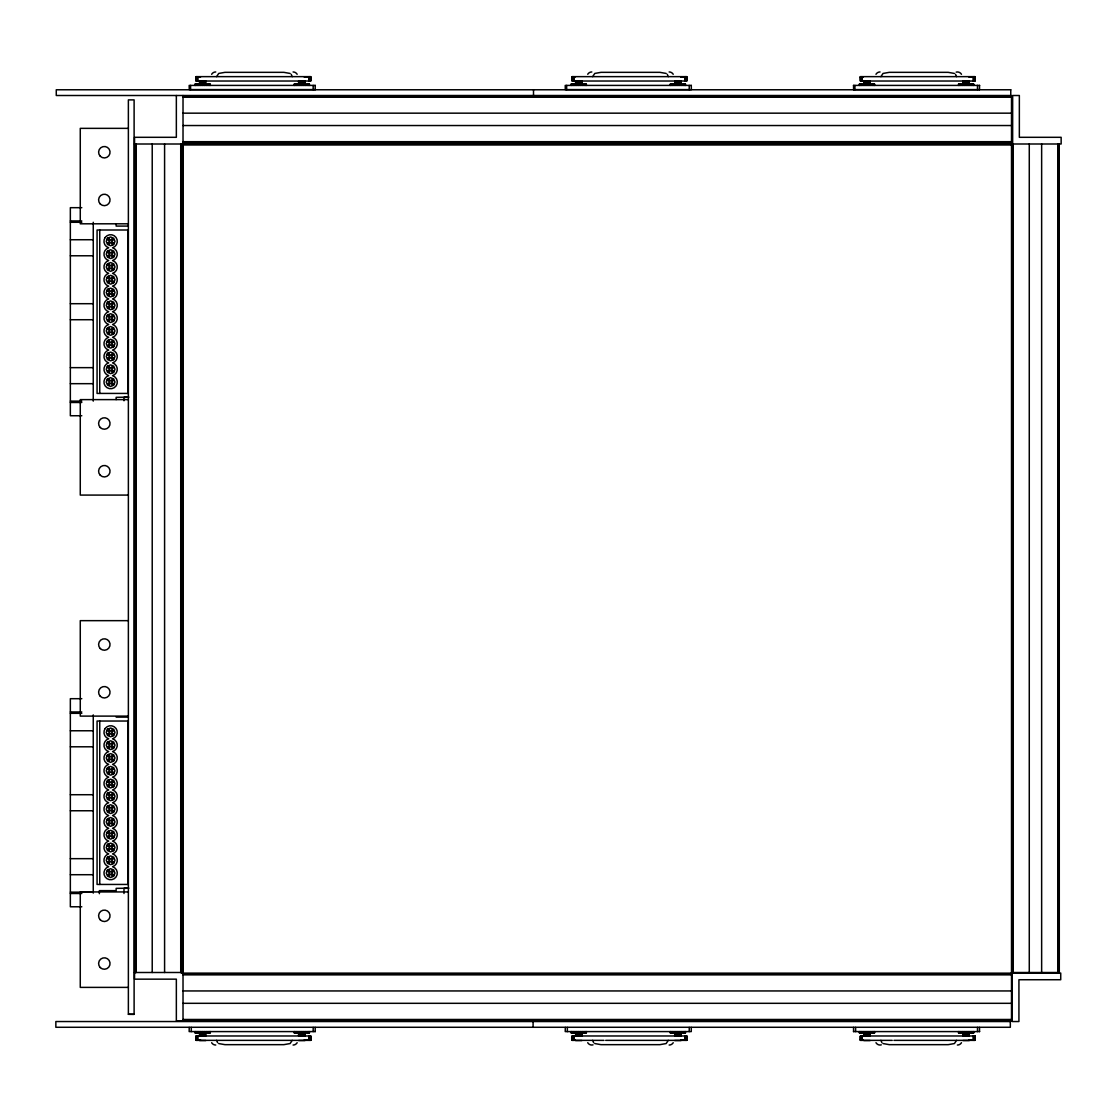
<?xml version="1.0" encoding="UTF-8"?>
<svg xmlns="http://www.w3.org/2000/svg" width="1117" height="1117" viewBox="0 0 1117 1117"><rect width="100%" height="100%" fill="white"/><g stroke="black" fill="none" stroke-linecap="round" stroke-linejoin="round"><path stroke-width="1.5" d="M196.089 1040.36L196.103 1035.976L310.61 1035.976L310.624 1040.36L196.089 1040.36L196.159 1035.976M310.624 81.024L310.624 76.64L196.089 76.64L196.103 81.024L310.61 81.024L310.624 76.64M603.976 1040.36L572.155 1040.36L572.169 1035.976L686.676 1035.976L686.69 1040.36L605.693 1040.36M686.69 81.024L686.69 76.64L572.155 76.64L572.169 81.024L686.676 81.024L686.676 76.64L686.438 81.024M892.232 1040.36L860.411 1040.36L860.425 1035.976L974.932 1035.976L974.946 1040.36L893.935 1040.36M974.946 81.024L974.946 76.64L860.411 76.64L860.425 81.024L974.932 81.024L974.806 76.64L974.694 81.024M125.299 397.233L126.891 397.135L125.327 397.331M125.299 888.252L126.891 888.169L125.327 888.35M216.6 76.64L218.709 73.443L224.964 72.34L283.844 72.34L290.099 73.443M292.207 1040.36L290.099 1043.557L283.844 1044.66L224.964 1044.66L218.709 1043.557M592.666 76.64L594.775 73.443L601.03 72.34L659.91 72.34L666.165 73.443M668.273 1040.36L666.165 1043.557L659.91 1044.66L601.03 1044.66L594.775 1043.557M880.922 76.64L883.03 73.443L889.286 72.34L948.165 72.34L954.421 73.443M956.529 1040.36L954.421 1043.557L948.165 1044.66L889.286 1044.66L883.03 1043.557M196.089 77.115L200.515 77.115M304.257 77.115L310.624 77.115M572.155 77.115L575.101 77.115M680.672 77.115L686.69 77.115M860.411 77.115L863.357 77.115M968.928 77.115L974.946 77.115M315.301 85.409L189.164 85.409L189.262 89.597L315.301 89.597M853.486 85.409L979.623 85.409M853.486 89.597L979.623 89.597M183.02 96.104L1011.513 96.104M183.02 96.523L1011.513 96.523M183.02 97.025L1011.513 97.025M183.02 113.166L1011.513 113.166M183.02 125.537L1011.513 125.537M128.371 128.357L80.27 128.357L80.27 223.805L128.371 223.805M183.02 141.691L1011.513 141.691M183.02 142.18L1011.513 142.18M183.02 142.599L1011.513 142.627M183.02 142.92L1011.513 142.962M183.02 143.13L1011.513 143.158M183.02 143.213L1011.513 143.213M183.02 143.702L1011.513 143.702M134.515 144.009L1061.15 143.995L1061.15 137.307L1019.346 137.307L1019.346 95.504L1012.658 95.504L1012.533 973.242M183.02 144.456L1011.513 144.456M181.471 144.763L1012.574 144.763M1058.176 144.763L1059.237 144.763M81.792 207.678L70.343 207.678L70.343 415.747L81.792 415.747M70.343 220.943L81.792 220.943M70.343 222.283L81.792 222.283M128.19 226.095L116.154 226.095L116.154 223.805M128.176 230.004L97.067 230.004L97.067 393.421L128.176 393.421M70.343 239.736L93.256 239.736M70.343 255.779L93.256 255.779M70.343 303.698L93.256 303.698M70.343 319.727L93.256 319.727M70.343 367.647L93.256 367.647M70.343 383.676L93.256 383.676M116.154 399.621L116.154 397.331L128.86 397.135L124.839 397.331M128.371 399.621L80.27 399.621L80.27 495.082L128.371 495.082M70.343 401.129L81.792 401.129M70.343 402.483L81.792 402.483M128.371 620.661L80.27 620.661L80.27 716.109L128.371 716.109M81.792 698.697L70.343 698.697L70.343 906.781L81.792 906.781M70.343 711.962L81.792 711.962M70.343 713.316L81.792 713.316M116.154 717.114L128.19 717.114M128.176 721.037L97.067 721.037L97.067 884.441L128.176 884.441M70.343 730.769L93.256 730.769M70.343 746.798L93.256 746.798M70.343 794.718L93.256 794.718M70.343 810.76L93.256 810.76M70.343 858.666L93.256 858.666M70.343 874.709L93.256 874.709M99.357 893.698L99.357 890.64L116.154 890.64L116.154 888.35L128.86 888.169L124.839 888.35M128.371 891.938L80.27 891.938L80.27 987.386L128.371 987.386M70.343 892.162L93.256 892.162M70.343 893.502L81.792 893.502M134.515 972.502L183.02 972.488M1011.569 972.502L1059.293 972.502L1059.223 144.009M181.512 973.242L183.02 973.242M1011.513 973.242L1060.731 973.061L1060.731 979.735L1018.927 979.735L1018.927 1021.538L1012.239 1021.538L1012.239 973.061M183.02 973.312L1011.513 973.354M183.02 973.563L1011.513 973.563M183.02 973.884L1011.513 973.884M183.02 974.303L1011.513 974.303M183.02 974.806L1011.513 974.806M183.02 990.947L1011.513 990.947M183.02 1003.317L1011.513 1003.317M128.371 1014.292L134.11 1014.292L134.11 99.888L128.371 99.888L128.371 1014.292L134.11 1014.362M183.02 1019.472L1011.513 1019.472M183.02 1019.961L1011.513 1019.961M183.02 1020.407L1011.513 1020.379M183.02 1020.701L1011.513 1020.673M1011.513 1020.868L176.346 1020.966L176.346 979.162L134.543 979.162L134.543 137.307L176.346 137.307L176.346 95.504M315.301 1031.591L189.164 1031.591L189.22 1027.403M853.486 1031.591L979.623 1031.591M196.089 1039.885L200.515 1039.885M304.257 1039.885L310.624 1039.885M572.155 1039.885L575.101 1039.885M680.672 1039.885L686.69 1039.885M860.411 1039.885L863.357 1039.885M968.928 1039.885L974.946 1039.885M199.454 1040.555L205.849 1040.555M298.616 1040.555L305.011 1040.555M575.52 1040.555L581.915 1040.555M674.682 1040.555L681.077 1040.555M863.776 1040.555L870.171 1040.555M962.938 1040.555L969.333 1040.555M108.279 237.949L110.625 240.281L112.245 238.661L113.32 239.75L111.7 241.37L114.046 243.701M107.204 239.024L109.55 241.37L107.93 242.989L109.005 244.065L110.625 242.445L112.971 244.791M108.279 250.739L110.625 253.07L112.245 251.451L113.32 252.54L111.7 254.159L114.046 256.491M107.204 251.814L109.55 254.159L107.93 255.779L109.005 256.854L110.625 255.235L112.971 257.58M108.279 263.528L110.625 265.86L112.245 264.24L113.32 265.329L111.7 266.949L114.046 269.281M107.204 264.603L109.55 266.949L107.93 268.569L109.005 269.644L110.625 268.024L112.971 270.37M108.279 276.318L110.625 278.65L112.245 277.03L113.32 278.119L111.7 279.739L114.046 282.07M107.204 277.393L109.55 279.739L107.93 281.358L109.005 282.433L110.625 280.814L112.971 283.16M108.279 289.108L110.625 291.439L112.245 289.82L113.32 290.909L111.7 292.528L114.046 294.86M107.204 290.183L109.55 292.528L107.93 294.148L109.005 295.223L110.625 293.603L112.971 295.949M108.279 301.897L110.625 304.229L112.245 302.609L113.32 303.698L111.7 305.318L114.046 307.65M107.204 302.972L109.55 305.318L107.93 306.938L109.005 308.013L110.625 306.393L112.971 308.739M108.279 314.687L110.625 317.033L112.245 315.413L113.32 316.488L111.7 318.108L114.046 320.453M107.204 315.762L109.55 318.108L107.93 319.727L109.005 320.802L110.625 319.183L112.971 321.528M108.279 327.476L110.625 329.822L112.245 328.203L113.32 329.278L111.7 330.897L114.046 333.243M107.204 328.552L109.55 330.897L107.93 332.517L109.005 333.592L110.625 331.972L112.971 334.318M108.279 340.266L110.625 342.612L112.245 340.992L113.32 342.067L111.7 343.687L114.046 346.033M107.204 341.341L109.55 343.687L107.93 345.307L109.005 346.382L110.625 344.762L112.971 347.108M108.279 353.056L110.625 355.401L112.245 353.782L113.32 354.857L111.7 356.477L114.046 358.822M107.204 354.131L109.55 356.477L107.93 358.096L109.005 359.171L110.625 357.552L112.971 359.897M108.279 365.845L110.625 368.191L112.245 366.571L113.32 367.647L111.7 369.266L114.046 371.612M107.204 366.921L109.55 369.266L107.93 370.886L109.005 371.961L110.625 370.341L112.971 372.687M108.279 378.635L110.625 380.981L112.245 379.361L113.32 380.436L111.7 382.056L114.046 384.402M107.204 379.71L109.55 382.056L107.93 383.676L109.005 384.751L110.625 383.131L112.971 385.477M108.279 728.968L110.625 731.314L112.245 729.694L113.32 730.769L111.7 732.389L114.046 734.735M107.204 730.057L109.55 732.389L107.93 734.009L109.005 735.098L110.625 733.478L112.971 735.81M108.279 741.758L110.625 744.104L112.245 742.484L113.32 743.559L111.7 745.179L114.046 747.524M107.204 742.847L109.55 745.179L107.93 746.798L109.005 747.887L110.625 746.268L112.971 748.599M108.279 754.547L110.625 756.893L112.245 755.274L113.32 756.349L111.7 757.968L114.046 760.314M107.204 755.637L109.55 757.968L107.93 759.588L109.005 760.677L110.625 759.057L112.971 761.389M108.279 767.337L110.625 769.683L112.245 768.063L113.32 769.138L111.7 770.758L114.046 773.104M107.204 768.426L109.55 770.758L107.93 772.378L109.005 773.467L110.625 771.847L112.971 774.179M108.279 780.127L110.625 782.472L112.245 780.853L113.32 781.928L111.7 783.548L114.046 785.893M107.204 781.216L109.55 783.548L107.93 785.167L109.005 786.256L110.625 784.637L112.971 786.968M108.279 792.916L110.625 795.262L112.245 793.642L113.32 794.718L111.7 796.337L114.046 798.683M107.204 794.005L109.55 796.337L107.93 797.957L109.005 799.046L110.625 797.426L112.971 799.758M108.279 805.706L110.625 808.052L112.245 806.432L113.32 807.507L111.7 809.127L114.046 811.473M107.204 806.795L109.55 809.127L107.93 810.747L109.005 811.836L110.625 810.216L112.971 812.548M108.279 818.496L110.625 820.841L112.245 819.222L113.32 820.297L111.7 821.917L114.046 824.262M107.204 819.585L109.55 821.917L107.93 823.536L109.005 824.625L110.625 823.006L112.971 825.337M108.279 831.285L110.625 833.631L112.245 832.011L113.32 833.087L111.7 834.706L114.046 837.052M107.204 832.374L109.55 834.706L107.93 836.326L109.005 837.415L110.625 835.795L112.971 838.127M108.279 844.075L110.625 846.421L112.245 844.801L113.32 845.876L111.7 847.496L114.046 849.842M107.204 845.164L109.55 847.496L107.93 849.115L109.005 850.205L110.625 848.585L112.971 850.917M108.279 856.865L110.625 859.21L112.245 857.591L113.32 858.666L111.7 860.285L114.046 862.631M107.204 857.954L109.55 860.285L107.93 861.905L109.005 862.994L110.625 861.375L112.971 863.706M108.279 869.668L110.625 872L112.245 870.38L113.32 871.469L111.7 873.089L114.046 875.421M107.204 870.743L109.55 873.089L107.93 874.709L109.005 875.784L110.625 874.164L112.971 876.51M955.51 74.308L956.529 76.64M667.254 74.308L668.273 76.64M291.188 74.308L292.207 76.64M881.941 1042.692L880.922 1040.36M593.685 1042.692L592.666 1040.36M217.62 1042.692L216.6 1040.36M1059 144.009L1059.167 973.242M1058.972 144.763L1058.93 973.242M1058.665 144.009L1058.609 973.242M1058.274 144.009L1058.274 972.502M1057.785 144.009L1057.785 972.502M1041.644 144.009L1041.644 972.502M1029.274 144.009L1029.274 972.502M1013.119 144.009L1013.119 972.502M1012.197 144.009L1012.197 972.502M1012.17 144.009L1012.142 973.242M1011.876 144.009L1011.793 973.242M1011.513 95.504L1011.513 1021.008M979.525 85.409L979.525 89.597M979.525 1027.403L979.525 1031.591M977.501 85.409L977.501 89.597M977.501 1027.403L977.501 1031.591M974.694 1035.976L974.694 1040.36M974.387 76.64L974.387 81.024M974.387 1035.976L974.387 1040.36M974.206 76.64L974.206 81.024M974.206 1035.976L974.206 1040.36M973.996 76.64L973.996 81.024M973.996 1035.976L973.996 1040.36M973.773 76.64L973.773 81.024M973.759 85.409L973.759 84.082L958.498 84.082L958.498 85.409M973.759 1031.591L973.759 1032.918L958.498 1032.918L958.498 1031.591M973.773 1035.976L973.773 1040.36M973.535 76.64L973.535 81.024M973.507 84.082L973.507 85.409M973.507 1031.591L973.507 1032.918M973.535 1035.976L973.535 1040.36M973.284 76.64L973.284 81.024M973.284 1035.976L973.284 1040.36M972.739 84.082L972.739 85.409M972.739 1031.591L972.739 1032.918M971.525 84.082L971.525 85.409M971.525 1031.591L971.525 1032.918M969.947 84.082L969.947 85.409M969.947 1031.591L969.947 1032.918M969.333 81.024L969.221 84.082M969.221 1032.918L969.221 1035.976M968.9 81.024L968.9 84.082M968.9 1032.918L968.9 1035.976M968.397 81.024L968.397 84.082M968.397 1032.918L968.397 1035.976M968.104 84.082L968.104 85.409M968.104 1031.591L968.104 1032.918M967.727 81.024L967.727 84.082M967.727 1032.918L967.727 1035.976M966.959 81.024L966.959 84.082M966.959 1032.918L966.959 1035.976M966.135 81.024L966.135 85.409M966.135 1031.591L966.135 1035.976M965.297 81.024L965.297 84.082M965.297 1032.918L965.297 1035.976M964.529 81.024L964.529 84.082M964.529 1032.918L964.529 1035.976M964.153 84.082L964.153 85.409M964.153 1031.591L964.153 1032.918M963.873 81.024L963.873 84.082M963.873 1032.918L963.873 1035.976M963.357 81.024L963.357 84.082M963.357 1032.918L963.357 1035.976M963.036 81.024L963.036 84.082M963.036 1032.918L962.938 1035.976M962.309 84.082L962.309 85.409M962.309 1031.591L962.309 1032.918M960.732 84.082L960.732 85.409M960.732 1031.591L960.732 1032.918M959.517 84.082L959.517 85.409M959.517 1031.591L959.517 1032.918M958.749 84.082L958.749 85.409M958.749 1031.591L958.749 1032.918M874.611 85.409L874.611 84.082L859.336 84.082L859.336 85.409M874.611 1031.591L874.611 1032.918L859.336 1032.918L859.336 1031.591M874.36 84.082L874.36 85.409M874.36 1031.591L874.36 1032.918M873.592 84.082L873.592 85.409M873.592 1031.591L873.592 1032.918M872.377 84.082L872.377 85.409M872.377 1031.591L872.377 1032.918M870.799 84.082L870.799 85.409M870.799 1031.591L870.799 1032.918M870.171 81.024L870.073 84.082M870.073 1032.918L870.073 1035.976M869.752 81.024L869.752 84.082M869.752 1032.918L869.752 1035.976M869.235 81.024L869.235 84.082M869.235 1032.918L869.235 1035.976M868.956 84.082L868.956 85.409M868.956 1031.591L868.956 1032.918M868.579 81.024L868.579 84.082M868.579 1032.918L868.579 1035.976M867.811 81.024L867.811 84.082M867.811 1032.918L867.811 1035.976M866.974 81.024L866.974 85.409M866.974 1031.591L866.974 1035.976M866.15 81.024L866.15 84.082M866.15 1032.918L866.15 1035.976M865.382 81.024L865.382 84.082M865.382 1032.918L865.382 1035.976M865.005 84.082L865.005 85.409M865.005 1031.591L865.005 1032.918M864.712 81.024L864.712 84.082M864.712 1032.918L864.712 1035.976M864.209 81.024L864.209 84.082M864.209 1032.918L864.209 1035.976M863.888 81.024L863.776 84.082M863.888 1032.918L863.888 1035.976M863.162 84.082L863.162 85.409M863.162 1031.591L863.162 1032.918M862.073 76.64L862.073 81.024M862.073 1035.976L862.073 1040.36M861.821 76.64L861.821 81.024M861.821 1035.976L861.821 1040.36M861.584 76.64L861.584 81.024M861.584 84.082L861.584 85.409M861.584 1031.591L861.584 1032.918M861.584 1035.976L861.584 1040.36M861.361 76.64L861.361 81.024M861.361 1035.976L861.361 1040.36M861.151 76.64L860.97 81.024M861.151 1035.976L860.97 1040.36M860.802 76.64L860.802 81.024M860.802 1035.976L860.802 1040.36M860.551 76.64L860.662 81.024M860.551 1040.36L860.481 1035.976L860.411 1040.36M860.411 76.64L860.425 81.024M860.369 84.082L860.369 85.409M860.369 1031.591L860.369 1032.918M859.601 84.082L859.601 85.409M859.601 1031.591L859.601 1032.918M855.608 1027.403L855.608 1031.591M854.896 85.409L854.896 89.597M853.542 85.409L853.583 89.597M853.542 1027.403L853.583 1031.591M691.269 1027.403L691.269 1031.591L565.23 1031.591L565.328 1027.403M689.245 85.409L689.245 89.597M689.245 1027.403L689.245 1031.591M686.438 1035.976L686.634 1040.36M686.299 76.64L686.299 81.024M686.299 1035.976L686.299 1040.36M686.131 76.64L685.95 81.024M685.95 1035.976L686.131 1040.36M685.74 76.64L685.74 81.024M685.74 1035.976L685.74 1040.36M685.517 76.64L685.517 81.024M685.517 85.409L685.517 84.082L670.242 84.082L670.242 85.409M685.517 1031.591L685.517 1032.918L670.242 1032.918L670.242 1031.591M685.517 1035.976L685.517 1040.36M685.279 76.64L685.279 81.024M685.252 84.082L685.252 85.409M685.252 1031.591L685.252 1032.918M685.279 1035.976L685.279 1040.36M685.042 76.64L685.042 81.024M685.042 1035.976L685.042 1040.36M684.484 84.082L684.484 85.409M684.484 1031.591L684.484 1032.918M683.269 84.082L683.269 85.409M683.269 1031.591L683.269 1032.918M681.691 84.082L681.691 85.409M681.691 1031.591L681.691 1032.918M680.644 81.024L680.644 84.082M680.644 1032.918L680.644 1035.976M680.141 81.024L680.141 84.082M680.141 1032.918L680.141 1035.976M679.848 84.082L679.848 85.409M679.848 1031.591L679.848 1032.918M679.471 81.024L679.471 84.082M679.471 1032.918L679.471 1035.976M678.703 81.024L678.703 84.082M678.703 1032.918L678.703 1035.976M677.879 81.024L677.879 85.409M677.879 1031.591L677.879 1035.976M677.042 81.024L677.042 84.082M677.042 1032.918L677.042 1035.976M676.274 81.024L676.274 84.082M676.274 1032.918L676.274 1035.976M675.897 84.082L675.897 85.409M675.897 1031.591L675.897 1032.918M675.617 81.024L675.617 84.082M675.617 1032.918L675.617 1035.976M675.101 81.024L675.101 84.082M675.101 1032.918L675.101 1035.976M674.054 84.082L674.054 85.409M674.054 1031.591L674.054 1032.918M672.476 84.082L672.476 85.409M672.476 1031.591L672.476 1032.918M671.261 84.082L671.261 85.409M671.261 1031.591L671.261 1032.918M670.493 84.082L670.493 85.409M670.493 1031.591L670.493 1032.918M586.355 85.409L586.355 84.082L571.094 84.082L571.094 85.409M586.355 1031.591L586.355 1032.918L571.094 1032.918L571.094 1031.591M586.104 84.082L586.104 85.409M586.104 1031.591L586.104 1032.918M585.336 84.082L585.336 85.409M585.336 1031.591L585.336 1032.918M584.121 84.082L584.121 85.409M584.121 1031.591L584.121 1032.918M582.543 84.082L582.543 85.409M582.543 1031.591L582.543 1032.918M581.496 81.024L581.496 84.082M581.496 1032.918L581.496 1035.976M580.98 81.024L580.98 84.082M580.98 1032.918L580.98 1035.976M580.7 84.082L580.7 85.409M580.7 1031.591L580.7 1032.918M580.323 81.024L580.323 84.082M580.323 1032.918L580.323 1035.976M579.555 81.024L579.555 84.082M579.555 1032.918L579.555 1035.976M578.718 81.024L578.718 85.409M578.718 1031.591L578.718 1035.976M577.894 81.024L577.894 84.082M577.894 1032.918L577.894 1035.976M577.126 81.024L577.126 84.082M577.126 1032.918L577.126 1035.976M576.749 84.082L576.749 85.409M576.749 1031.591L576.749 1032.918M576.47 81.024L576.47 84.082M576.47 1032.918L576.47 1035.976M575.953 81.024L575.953 84.082M575.953 1032.918L575.953 1035.976M575.52 81.024L575.632 84.082M575.632 1032.918L575.632 1035.976M574.906 84.082L574.906 85.409M574.906 1031.591L574.906 1032.918M573.817 76.64L573.817 81.024M573.817 1035.976L573.817 1040.36M573.566 76.64L573.566 81.024M573.566 1035.976L573.566 1040.36M573.342 76.64L573.342 81.024M573.328 84.082L573.328 85.409M573.328 1031.591L573.328 1032.918M573.342 1035.976L573.342 1040.36M573.105 76.64L573.105 81.024M573.105 1035.976L573.105 1040.36M572.909 76.64L572.909 81.024M572.909 1035.976L572.909 1040.36M572.714 81.024L572.714 76.64L572.407 81.024M572.714 1035.976L572.714 1040.36L572.407 1035.976M572.155 76.64L572.309 81.024M572.225 1035.976L572.155 1040.36M572.113 84.082L572.113 85.409M572.113 1031.591L572.113 1032.918M571.346 84.082L571.346 85.409M571.346 1031.591L571.346 1032.918M567.352 1027.403L567.352 1031.591M566.64 85.409L566.64 89.597M533.507 89.779L533.507 95.504M533.088 1021.538L533.088 1027.277M315.203 85.409L315.203 89.597M315.203 1027.403L315.203 1031.591M313.179 85.409L313.179 89.597M313.179 1027.403L313.179 1031.591M310.568 76.64L310.568 81.024M310.484 1035.976L310.372 1040.36L310.233 1035.976M310.233 76.64L310.233 81.024M310.065 76.64L310.065 81.024M310.065 1035.976L310.065 1040.36M309.674 76.64L309.884 81.024M309.884 1035.976L309.674 1040.36M309.451 76.64L309.451 81.024M309.451 85.409L309.451 84.082L294.176 84.082L294.176 85.409M309.451 1031.591L309.451 1032.918L294.176 1032.918L294.176 1031.591M309.451 1035.976L309.451 1040.36M309.214 76.64L309.214 81.024M309.186 84.082L309.186 85.409M309.186 1031.591L309.186 1032.918M309.214 1035.976L309.214 1040.36M308.962 76.64L308.962 81.024M308.962 1035.976L308.962 1040.36M308.418 84.082L308.418 85.409M308.418 1031.591L308.418 1032.918M307.203 84.082L307.203 85.409M307.203 1031.591L307.203 1032.918M305.625 84.082L305.625 85.409M305.625 1031.591L305.625 1032.918M305.011 81.024L305.011 84.082M305.011 1032.918L305.011 1035.976M304.899 81.024L304.899 84.082M304.899 1032.918L304.899 1035.976M304.578 81.024L304.578 84.082M304.578 1032.918L304.578 1035.976M304.075 81.024L304.075 84.082M304.075 1032.918L304.075 1035.976M303.782 84.082L303.782 85.409M303.782 1031.591L303.782 1032.918M303.405 81.024L303.405 84.082M303.405 1032.918L303.405 1035.976M302.637 81.024L302.637 84.082M302.637 1032.918L302.637 1035.976M301.813 81.024L301.813 85.409M301.813 1031.591L301.813 1035.976M300.976 81.024L300.976 84.082M300.976 1032.918L300.976 1035.976M300.208 81.024L300.208 84.082M300.208 1032.918L300.208 1035.976M299.831 84.082L299.831 85.409M299.831 1031.591L299.831 1032.918M299.551 81.024L299.551 84.082M299.551 1032.918L299.551 1035.976M299.035 81.024L299.035 84.082M299.035 1032.918L299.035 1035.976M298.728 81.024L298.728 84.082M298.728 1032.918L298.728 1035.976M298.616 81.024L298.616 84.082M298.616 1032.918L298.616 1035.976M297.988 84.082L297.988 85.409M297.988 1031.591L297.988 1032.918M296.41 84.082L296.41 85.409M296.41 1031.591L296.41 1032.918M295.195 84.082L295.195 85.409M295.195 1031.591L295.195 1032.918M294.427 84.082L294.427 85.409M294.427 1031.591L294.427 1032.918M210.289 85.409L210.289 84.082L195.028 84.082L195.028 85.409M210.289 1031.591L210.289 1032.918L195.028 1032.918L195.028 1031.591M210.038 84.082L210.038 85.409M210.038 1031.591L210.038 1032.918M209.27 84.082L209.27 85.409M209.27 1031.591L209.27 1032.918M208.055 84.082L208.055 85.409M208.055 1031.591L208.055 1032.918M206.477 84.082L206.477 85.409M206.477 1031.591L206.477 1032.918M205.751 81.024L205.751 84.082M205.849 1032.918L205.751 1035.976M205.43 81.024L205.43 84.082M205.43 1032.918L205.43 1035.976M204.914 81.024L204.914 84.082M204.914 1032.918L204.914 1035.976M204.634 84.082L204.634 85.409M204.634 1031.591L204.634 1032.918M204.257 81.024L204.257 84.082M204.257 1032.918L204.257 1035.976M203.489 81.024L203.489 84.082M203.489 1032.918L203.489 1035.976M202.652 81.024L202.652 85.409M202.652 1031.591L202.652 1035.976M201.828 81.024L201.828 84.082M201.828 1032.918L201.828 1035.976M201.06 81.024L201.06 84.082M201.06 1032.918L201.06 1035.976M200.683 84.082L200.683 85.409M200.683 1031.591L200.683 1032.918M200.39 81.024L200.39 84.082M200.39 1032.918L200.39 1035.976M199.887 81.024L199.887 84.082M199.887 1032.918L199.887 1035.976M199.454 81.024L199.566 84.082M199.454 1032.918L199.566 1035.976M198.84 84.082L198.84 85.409M198.84 1031.591L198.84 1032.918M197.751 76.64L197.751 81.024M197.751 1035.976L197.751 1040.36M197.5 76.64L197.5 81.024M197.5 1035.976L197.5 1040.36M197.262 76.64L197.262 81.024M197.262 84.082L197.262 85.409M197.262 1031.591L197.262 1032.918M197.262 1035.976L197.262 1040.36M197.039 76.64L197.039 81.024M197.039 1035.976L197.039 1040.36M196.843 76.64L196.843 81.024M196.843 1035.976L196.843 1040.36M196.648 76.64L196.648 81.024M196.648 1035.976L196.648 1040.36M196.48 76.64L196.48 81.024M196.48 1035.976L196.341 1040.36M196.089 76.64L196.159 81.024M196.047 84.082L196.047 85.409M196.047 1031.591L196.047 1032.918M195.28 84.082L195.28 85.409M195.28 1031.591L195.28 1032.918M191.286 1027.403L191.286 1031.591M190.574 85.409L190.574 89.597M183.02 95.504L183.02 1021.008M182.727 144.763L182.755 973.242M182.141 144.009L182.169 972.502M181.973 144.009L182.001 973.242M181.61 144.009L181.638 972.502M181.219 144.009L181.219 972.502M180.731 144.009L180.731 972.502M164.59 144.009L164.59 972.502M152.219 144.009L152.219 972.502M136.065 144.009L136.065 972.502M135.576 144.009L135.576 972.502M135.143 144.009L135.143 972.502M134.822 144.009L134.822 972.502M127.994 230.004L127.994 393.421M127.994 721.037L127.994 884.441M123.987 397.331L123.987 400.766M123.987 888.35L123.987 893.502M99.748 230.004L99.748 393.421M99.748 721.037L99.748 884.441M93.256 222.283L93.256 401.129M93.256 714.894L93.256 893.111M587.724 74.294A4.733 4.733 0 0 1 591.815 71.963M669.139 71.963A4.733 4.733 0 0 1 673.216 74.294M875.979 74.294A4.733 4.733 0 0 1 880.056 71.963M956.166 72.13A4.733 4.733 0 0 1 961.472 74.294M211.658 74.294A4.733 4.733 0 0 1 215.749 71.963M293.073 71.963A4.733 4.733 0 0 1 297.15 74.294M593.029 1044.87A4.733 4.733 0 0 1 587.724 1042.706M673.216 1042.706A4.733 4.733 0 0 1 669.139 1045.037M881.285 1044.87A4.733 4.733 0 0 1 875.979 1042.706M961.472 1042.706A4.733 4.733 0 0 1 957.381 1045.037M215.749 1045.037A4.733 4.733 0 0 1 211.658 1042.706M297.15 1042.706A4.733 4.733 0 0 1 293.073 1045.037M107.525 238.256L106.227 241.37L107.525 244.469L110.625 245.754L113.725 244.469L115.009 241.37L113.725 238.256L110.625 236.972L107.525 238.256M107.525 251.046L106.227 254.159L107.525 257.259L110.625 258.544L113.725 257.259L115.009 254.159L113.725 251.046L110.625 249.761L107.525 251.046M107.525 263.835L106.227 266.949L107.525 270.049L110.625 271.333L113.725 270.049L115.009 266.949L113.725 263.835L110.625 262.551L107.525 263.835M107.525 276.625L106.227 279.739L107.525 282.838L110.625 284.123L113.725 282.838L115.009 279.739L113.725 276.625L110.625 275.34L107.525 276.625M107.525 289.415L106.227 292.528L107.525 295.628L110.625 296.913L113.725 295.628L115.009 292.528L113.725 289.415L110.625 288.13L107.525 289.415M107.525 302.204L106.227 305.318L107.525 308.418L110.625 309.702L113.725 308.418L115.009 305.318L113.725 302.204L110.625 300.92L107.525 302.204M107.525 315.008L106.227 318.108L107.525 321.207L110.625 322.492L113.725 321.207L115.009 318.108L113.725 315.008L110.625 313.709L107.525 315.008M107.525 327.798L106.227 330.897L107.525 333.997L110.625 335.282L113.725 333.997L115.009 330.897L113.725 327.798L110.625 326.499L107.525 327.798M107.525 340.587L106.227 343.687L107.525 346.787L110.625 348.071L113.725 346.787L115.009 343.687L113.725 340.587L110.625 339.289L107.525 340.587M107.525 353.377L106.227 356.477L107.525 359.576L110.625 360.861L113.725 359.576L115.009 356.477L113.725 353.377L110.625 352.078L107.525 353.377M107.525 366.167L106.227 369.266L107.525 372.366L110.625 373.65L113.725 372.366L115.009 369.266L113.725 366.167L110.625 364.882L107.525 366.167M107.525 378.956L106.227 382.056L107.525 385.156L110.625 386.44L113.725 385.156L115.009 382.056L113.725 378.956L110.625 377.672L107.525 378.956M107.525 729.289L106.227 732.389L107.525 735.503L110.625 736.787L113.725 735.503L115.009 732.389L113.725 729.289L110.625 728.005L107.525 729.289M107.525 742.079L106.227 745.179L107.525 748.292L110.625 749.577L113.725 748.292L115.009 745.179L113.725 742.079L110.625 740.794L107.525 742.079M107.525 754.869L106.227 757.968L107.525 761.082L110.625 762.366L113.725 761.082L115.009 757.968L113.725 754.869L110.625 753.584L107.525 754.869M107.525 767.658L106.227 770.758L107.525 773.872L110.625 775.156L113.725 773.872L115.009 770.758L113.725 767.658L110.625 766.374L107.525 767.658M107.525 780.448L106.227 783.548L107.525 786.661L110.625 787.946L113.725 786.661L115.009 783.548L113.725 780.448L110.625 779.163L107.525 780.448M107.525 793.238L106.227 796.337L107.525 799.451L110.625 800.735L113.725 799.451L115.009 796.337L113.725 793.238L110.625 791.953L107.525 793.238M107.525 806.027L106.227 809.127L107.525 812.241L110.625 813.525L113.725 812.241L115.009 809.127L113.725 806.027L110.625 804.743L107.525 806.027M107.525 818.817L106.227 821.917L107.525 825.03L110.625 826.315L113.725 825.03L115.009 821.917L113.725 818.817L110.625 817.532L107.525 818.817M107.525 831.606L106.227 834.706L107.525 837.82L110.625 839.104L113.725 837.82L115.009 834.706L113.725 831.606L110.625 830.322L107.525 831.606M107.525 844.396L106.227 847.496L107.525 850.609L110.625 851.894L113.725 850.609L115.009 847.496L113.725 844.396L110.625 843.112L107.525 844.396M107.525 857.186L106.227 860.285L107.525 863.399L110.625 864.684L113.725 863.399L115.009 860.285L113.725 857.186L110.625 855.901L107.525 857.186M107.525 869.975L106.227 873.089L107.525 876.189L110.625 877.473L113.725 876.189L115.009 873.089L113.725 869.975L110.625 868.691L107.525 869.975M691.367 85.409L565.23 85.409L565.286 89.597L691.367 89.597L691.269 85.409M1010.759 89.779L56.269 89.779L56.269 95.504L1010.759 95.504L1010.759 89.779M1010.327 1021.538L55.85 1021.538L55.85 1027.277L1010.327 1027.277L1010.327 1021.538M974.946 1040.36L974.946 1035.976L974.946 1040.36M686.69 1040.36L686.69 1035.976L686.69 1040.36M310.624 1040.36L310.624 1035.976L310.624 1040.36M681.077 84.082L681.077 81.024L680.965 84.082M681.077 1035.976L681.077 1032.918L680.965 1035.976M674.794 84.082L674.794 81.024L674.682 84.082M674.794 1035.976L674.794 1032.918L674.682 1035.976M581.915 84.082L581.915 81.024L581.817 84.082M581.915 1035.976L581.915 1032.918L581.817 1035.976M105.193 728.507A6.688 6.688 0 0 0 108.684 738.784A6.688 6.688 0 0 0 108.684 751.573A6.688 6.688 0 0 0 108.684 764.363A6.688 6.688 0 0 0 108.684 777.153A6.688 6.688 0 0 0 108.684 789.942A6.688 6.688 0 0 0 108.684 802.732A6.688 6.688 0 0 0 108.684 815.522A6.688 6.688 0 0 0 108.684 828.311A6.688 6.688 0 0 0 108.684 841.101A6.688 6.688 0 0 0 108.684 853.891A6.688 6.688 0 0 0 108.684 866.694A6.688 6.688 0 0 0 105.193 876.971A6.688 6.688 0 0 0 116.056 876.971A6.688 6.688 0 0 0 112.552 866.694A6.688 6.688 0 0 0 112.552 853.891A6.688 6.688 0 0 0 112.552 841.101A6.688 6.688 0 0 0 112.552 828.311A6.688 6.688 0 0 0 112.552 815.522A6.688 6.688 0 0 0 112.552 802.732A6.688 6.688 0 0 0 112.552 789.942A6.688 6.688 0 0 0 112.552 777.153A6.688 6.688 0 0 0 112.552 764.363A6.688 6.688 0 0 0 112.552 751.573A6.688 6.688 0 0 0 112.552 738.784A6.688 6.688 0 0 0 116.056 728.507A6.688 6.688 0 0 0 105.193 728.507M100.279 427.546A5.725 5.725 0 0 0 109.857 424.977A5.725 5.725 0 0 0 102.848 417.953A5.725 5.725 0 0 0 100.279 427.546M100.279 475.27A5.725 5.725 0 0 0 109.857 472.7A5.725 5.725 0 0 0 102.848 465.677A5.725 5.725 0 0 0 100.279 475.27M105.193 237.474A6.688 6.688 0 0 0 108.684 247.765A6.688 6.688 0 0 0 108.684 260.554A6.688 6.688 0 0 0 108.684 273.344A6.688 6.688 0 0 0 108.684 286.134A6.688 6.688 0 0 0 108.684 298.923A6.688 6.688 0 0 0 108.684 311.713A6.688 6.688 0 0 0 108.684 324.502A6.688 6.688 0 0 0 108.684 337.292A6.688 6.688 0 0 0 108.684 350.082A6.688 6.688 0 0 0 108.684 362.871A6.688 6.688 0 0 0 108.684 375.661A6.688 6.688 0 0 0 105.193 385.951A6.688 6.688 0 0 0 116.056 385.951A6.688 6.688 0 0 0 112.552 375.661A6.688 6.688 0 0 0 112.552 362.871A6.688 6.688 0 0 0 112.552 350.082A6.688 6.688 0 0 0 112.552 337.292A6.688 6.688 0 0 0 112.552 324.502A6.688 6.688 0 0 0 112.552 311.713A6.688 6.688 0 0 0 112.552 298.923A6.688 6.688 0 0 0 112.552 286.134A6.688 6.688 0 0 0 112.552 273.344A6.688 6.688 0 0 0 112.552 260.554A6.688 6.688 0 0 0 112.552 247.765A6.688 6.688 0 0 0 116.056 237.474A6.688 6.688 0 0 0 105.193 237.474M100.279 648.572A5.725 5.725 0 0 0 109.857 646.003A5.725 5.725 0 0 0 102.848 638.994A5.725 5.725 0 0 0 100.279 648.572M100.279 696.296A5.725 5.725 0 0 0 109.857 693.727A5.725 5.725 0 0 0 102.848 686.718A5.725 5.725 0 0 0 100.279 696.296M100.279 919.849A5.725 5.725 0 0 0 109.857 917.28A5.725 5.725 0 0 0 102.848 910.271A5.725 5.725 0 0 0 100.279 919.849M100.279 967.573A5.725 5.725 0 0 0 109.857 965.004A5.725 5.725 0 0 0 102.848 957.995A5.725 5.725 0 0 0 100.279 967.573M100.279 156.268A5.725 5.725 0 0 0 109.857 153.713A5.725 5.725 0 0 0 102.848 146.69A5.725 5.725 0 0 0 100.279 156.268M100.279 204.006A5.725 5.725 0 0 0 109.857 201.437A5.725 5.725 0 0 0 102.848 194.414A5.725 5.725 0 0 0 100.279 204.006"/></g></svg>
